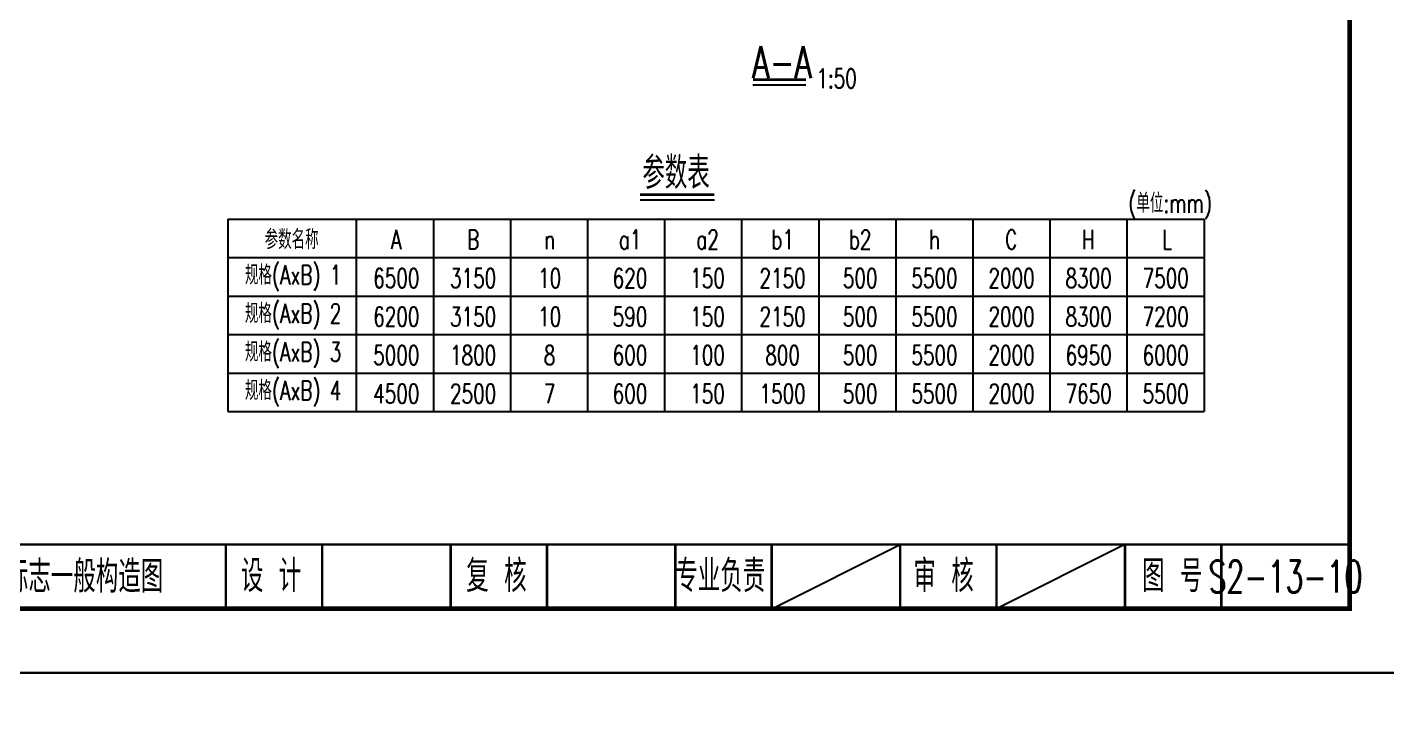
# Model space of a CAD drawing. Extents: x 4349 to 271026, y -15323 to -8945.
# Drawn here: x 5131 to 5342.7, y -11889.9 to -11784.4 of the extents above; entities that cross this region are included whole.
import ezdxf
from ezdxf.enums import TextEntityAlignment as Align

# ---------------------------------------------------------------- set-up
doc = ezdxf.new("R2010")
doc.units = 0
doc.header["$LTSCALE"] = 2
doc.layers.get('0').update_dxf_attribs({"linetype": 'CONTINUOUS'})
for name, color, linetype in [('图框', 7, 'CONTINUOUS'), ('文字', 7, 'CONTINUOUS'), ('结构1', 1, 'CONTINUOUS')]:
    doc.layers.add(name, color=color, linetype=linetype)
doc.styles.get("Standard").update_dxf_attribs({"font": 'simplex1.shx', "width": 0.7, "bigfont": 'hztxt.shx'})

# ---------------------------------------------------------------- blocks, each defined once
blk = doc.blocks.new('series')
at = {"width": 0.75}
for tag, height, p in [('页码', 4, (-35, -19)), ('图名', 5, (-220, -282)), ('图号', 5, (-20, -282))]:
    blk.add_attdef(tag, text='', height=height, dxfattribs=at).set_placement(p, align=Align.MIDDLE_CENTER)
blk = doc.blocks.new('12345')
at = {"layer": '图框'}
blk.add_lwpolyline([(4926.93, -9362.88), (4926.93, -9065.88), (4506.93, -9065.88), (4506.93, -9362.88)], close=True, dxfattribs=at)
blk = doc.blocks.new('123456')
at = {"layer": '图框', "linetype": 'Continuous'}
blk.add_blockref('12345', (0, -2522.15), dxfattribs=at)

msp = doc.modelspace()

# ---------------------------------------------------------------- linework, layer by layer
at = {"layer": '图框', "linetype": 'Continuous'}
msp.add_line((5246.92858, -11875.02657), (5266.92858, -11865.02657), dxfattribs=at)
at = {"layer": '图框'}
msp.add_line((5301.92858, -11865.02657), (5281.92858, -11875.02657), dxfattribs=at)
for points, const_width in [([(5336.92857, -11598.02657), (4956.92857, -11598.02657), (4956.92858, -11875.02657), (5336.92858, -11875.02657), (5336.92857, -11598.02657)], 0.7), ([(4956.92858, -11865.02657), (5336.92858, -11865.02657)], 0.4), ([(5161.92858, -11875.02657), (5161.92858, -11865.02657)], 0.4), ([(5176.92858, -11875.02657), (5176.92858, -11865.02657)], 0.4), ([(5196.92858, -11875.02657), (5196.92858, -11865.02657)], 0.4), ([(5211.92858, -11875.02657), (5211.92858, -11865.02657)], 0.4), ([(5231.92858, -11875.02657), (5231.92858, -11865.02657)], 0.4), ([(5231.92858, -11875.02657), (5231.92858, -11865.02657)], 0.4), ([(5246.92858, -11875.02657), (5246.92858, -11865.02657)], 0.4), ([(5266.92858, -11875.02657), (5266.92858, -11865.02657)], 0.4), ([(5281.92858, -11875.02657), (5281.92858, -11865.02657)], 0.4), ([(5301.92858, -11875.02657), (5301.92858, -11865.02657)], 0.4), ([(5316.92858, -11875.02657), (5316.92858, -11865.02657)], 0.4)]:
    msp.add_lwpolyline(points, dxfattribs=dict(at, const_width=const_width))
at = {"layer": '文字'}
for p, q in [((5244.00972, -11793.40939), (5252.24583, -11793.40939)), ((5226.42774, -11811.31811), (5238.0026, -11811.31811)), ((5182.24356, -11814.31811), (5182.24356, -11844.31811)), ((5194.24356, -11814.31811), (5194.24356, -11844.31811)), ((5206.24356, -11814.31811), (5206.24356, -11844.31811)), ((5218.24356, -11814.31811), (5218.24356, -11844.31811)), ((5230.24356, -11814.31811), (5230.24356, -11844.31811)), ((5242.24356, -11814.31811), (5242.24356, -11844.31811)), ((5254.24356, -11814.31811), (5254.24356, -11844.31811)), ((5266.24356, -11814.31811), (5266.24356, -11844.31811)), ((5278.24356, -11814.31811), (5278.24356, -11844.31811)), ((5290.24356, -11814.31811), (5290.24356, -11844.31811)), ((5302.24356, -11814.31811), (5302.24356, -11844.31811)), ((5162.24356, -11820.31811), (5314.24356, -11820.31811)), ((5162.24356, -11826.31811), (5314.24356, -11826.31811)), ((5162.24356, -11832.31811), (5314.24356, -11832.31811)), ((5162.24356, -11838.31811), (5314.24356, -11838.31811))]:
    msp.add_line(p, q, dxfattribs=at)
at = {"layer": '文字', "const_width": 0.4}
for points in [[(5244.00972, -11792.5852), (5252.24583, -11792.5852)], [(5226.42774, -11810.49392), (5238.0026, -11810.49392)]]:
    msp.add_lwpolyline(points, dxfattribs=at)
at = {"layer": '结构1', "linetype": 'Continuous'}
for p, q in [((5162.24356, -11814.31811), (5314.24356, -11814.31811)), ((5162.24356, -11814.31811), (5162.24356, -11844.31811)), ((5314.24356, -11814.31811), (5314.24356, -11844.31811)), ((5162.24356, -11844.31811), (5314.24356, -11844.31811))]:
    msp.add_line(p, q, dxfattribs=at)

# ---------------------------------------------------------------- block references
at = {"layer": '图框', "color": 1, "linetype": 'Continuous'}
for p in [(420, 0), (420, -297)]:
    msp.add_blockref('123456', p, dxfattribs=at)
at = {"layer": '图框'}
ref = msp.add_blockref('series', (5346.92858, -11588.02657), dxfattribs=at)
ref.add_attrib('图名', '%%C325单悬臂式标志一般构造图', dxfattribs={"layer": '0', "height": 5, "width": 0.7}).set_placement((5126.92858, -11870.02657), align=Align.MIDDLE_CENTER)
ref.add_attrib('图号', 'S2-13-10', dxfattribs={"layer": '0', "height": 5, "width": 0.65}).set_placement((5326.92858, -11870.02657), align=Align.MIDDLE_CENTER)

# ---------------------------------------------------------------- texts
at = {"layer": '图框', "width": 0.7}
for s, p in [('设 计', (5168.97324, -11869.93198)), ('复 核', (5204.06806, -11869.93198)), ('专业负责', (5238.9188, -11869.93198)), ('审 核', (5273.69261, -11869.93198)), ('图 号', (5309.31178, -11869.93198))]:
    msp.add_text(s, height=5, dxfattribs=at).set_placement(p, align=Align.MIDDLE_CENTER)
at = {"layer": '文字', "width": 0.7}
for s, height, p in [('A-A', 5, (5248.53218, -11789.85373)), ('1:50', 3, (5257.02565, -11792.40835)), ('参数表', 5, (5232.03338, -11807.1077))]:
    msp.add_text(s, height=height, dxfattribs=at).set_placement(p, align=Align.MIDDLE_CENTER)
msp.add_text('(单位:mm)', height=3, dxfattribs=at).set_placement((5302.45471, -11813.31137))
at = {"layer": '文字', "char_height": 3, "attachment_point": 5}
for s, insert, width in [('参数名称', (5172.17327, -11817.50347), 11.4090909), ('A', (5188.4689, -11817.50347), 11.4090909), ('B', (5200.43367, -11817.50347), 11.4090909), ('n', (5212.34288, -11817.50347), 11.4090909), ('a1', (5224.86306, -11817.50347), 11.4090909), ('a2', (5236.93891, -11817.50347), 11.4090909), ('b1', (5248.62596, -11817.50347), 11.4090909), ('b2', (5260.70179, -11817.50347), 11.4090909), ('h', (5272.27776, -11817.50347), 11.4090909), ('C', (5284.22446, -11817.50347), 11.4090909), ('H', (5296.22446, -11817.50347), 11.4090909), ('L', (5308.485, -11817.50347), 11.4090909), ('规格(AxB) 1', (5172.40251, -11823.5133), 18.1258522), ('6500', (5188.4689, -11823.5133), 11.4090909), ('3150', (5200.43367, -11823.5133), 11.4090909), ('10', (5212.34288, -11823.5133), 11.4090909), ('620', (5224.86306, -11823.5133), 11.4090909), ('150', (5236.93891, -11823.5133), 11.4090909), ('2150', (5248.62596, -11823.5133), 11.4090909), ('500', (5260.70179, -11823.5133), 11.4090909), ('5500', (5272.27776, -11823.5133), 11.4090909), ('2000', (5284.27776, -11823.5133), 11.4090909), ('8300', (5296.27776, -11823.5133), 11.4090909), ('7500', (5308.27776, -11823.5133), 11.4090909), ('规格(AxB) 2', (5172.40251, -11829.5133), 18.1258522), ('6200', (5188.4689, -11829.5133), 11.4090909), ('3150', (5200.43367, -11829.5133), 11.4090909), ('10', (5212.34288, -11829.5133), 11.4090909), ('590', (5224.86306, -11829.5133), 11.4090909), ('150', (5236.93891, -11829.5133), 11.4090909), ('2150', (5248.62596, -11829.5133), 11.4090909), ('500', (5260.70179, -11829.5133), 11.4090909), ('5500', (5272.27776, -11829.5133), 11.4090909), ('2000', (5284.27776, -11829.5133), 11.4090909), ('8300', (5296.27776, -11829.5133), 11.4090909), ('7200', (5308.27776, -11829.5133), 11.4090909), ('规格(AxB) 3', (5172.40251, -11835.5133), 18.1258522), ('5000', (5188.4689, -11835.5133), 11.4090909), ('1800', (5200.43367, -11835.5133), 11.4090909), ('8', (5212.34288, -11835.5133), 11.4090909), ('600', (5224.86306, -11835.5133), 11.4090909), ('100', (5236.93891, -11835.5133), 11.4090909), ('800', (5248.62596, -11835.5133), 11.4090909), ('500', (5260.70179, -11835.5133), 11.4090909), ('5500', (5272.27776, -11835.5133), 11.4090909), ('2000', (5284.27776, -11835.5133), 11.4090909), ('6950', (5296.27776, -11835.5133), 11.4090909), ('6000', (5308.27776, -11835.5133), 11.4090909), ('规格(AxB) 4', (5172.40251, -11841.5133), 18.1258522), ('4500', (5188.4689, -11841.5133), 11.4090909), ('2500', (5200.43367, -11841.5133), 11.4090909), ('7', (5212.34288, -11841.5133), 11.4090909), ('600', (5224.86306, -11841.5133), 11.4090909), ('150', (5236.93891, -11841.5133), 11.4090909), ('1500', (5248.62596, -11841.5133), 11.4090909), ('500', (5260.70179, -11841.5133), 11.4090909), ('5500', (5272.27776, -11841.5133), 11.4090909), ('2000', (5284.27776, -11841.5133), 11.4090909), ('7650', (5296.27776, -11841.5133), 11.4090909), ('5500', (5308.27776, -11841.5133), 11.4090909)]:
    msp.add_mtext(s, dxfattribs=dict(at, insert=insert, width=width))

doc.saveas('drawing.dxf')
